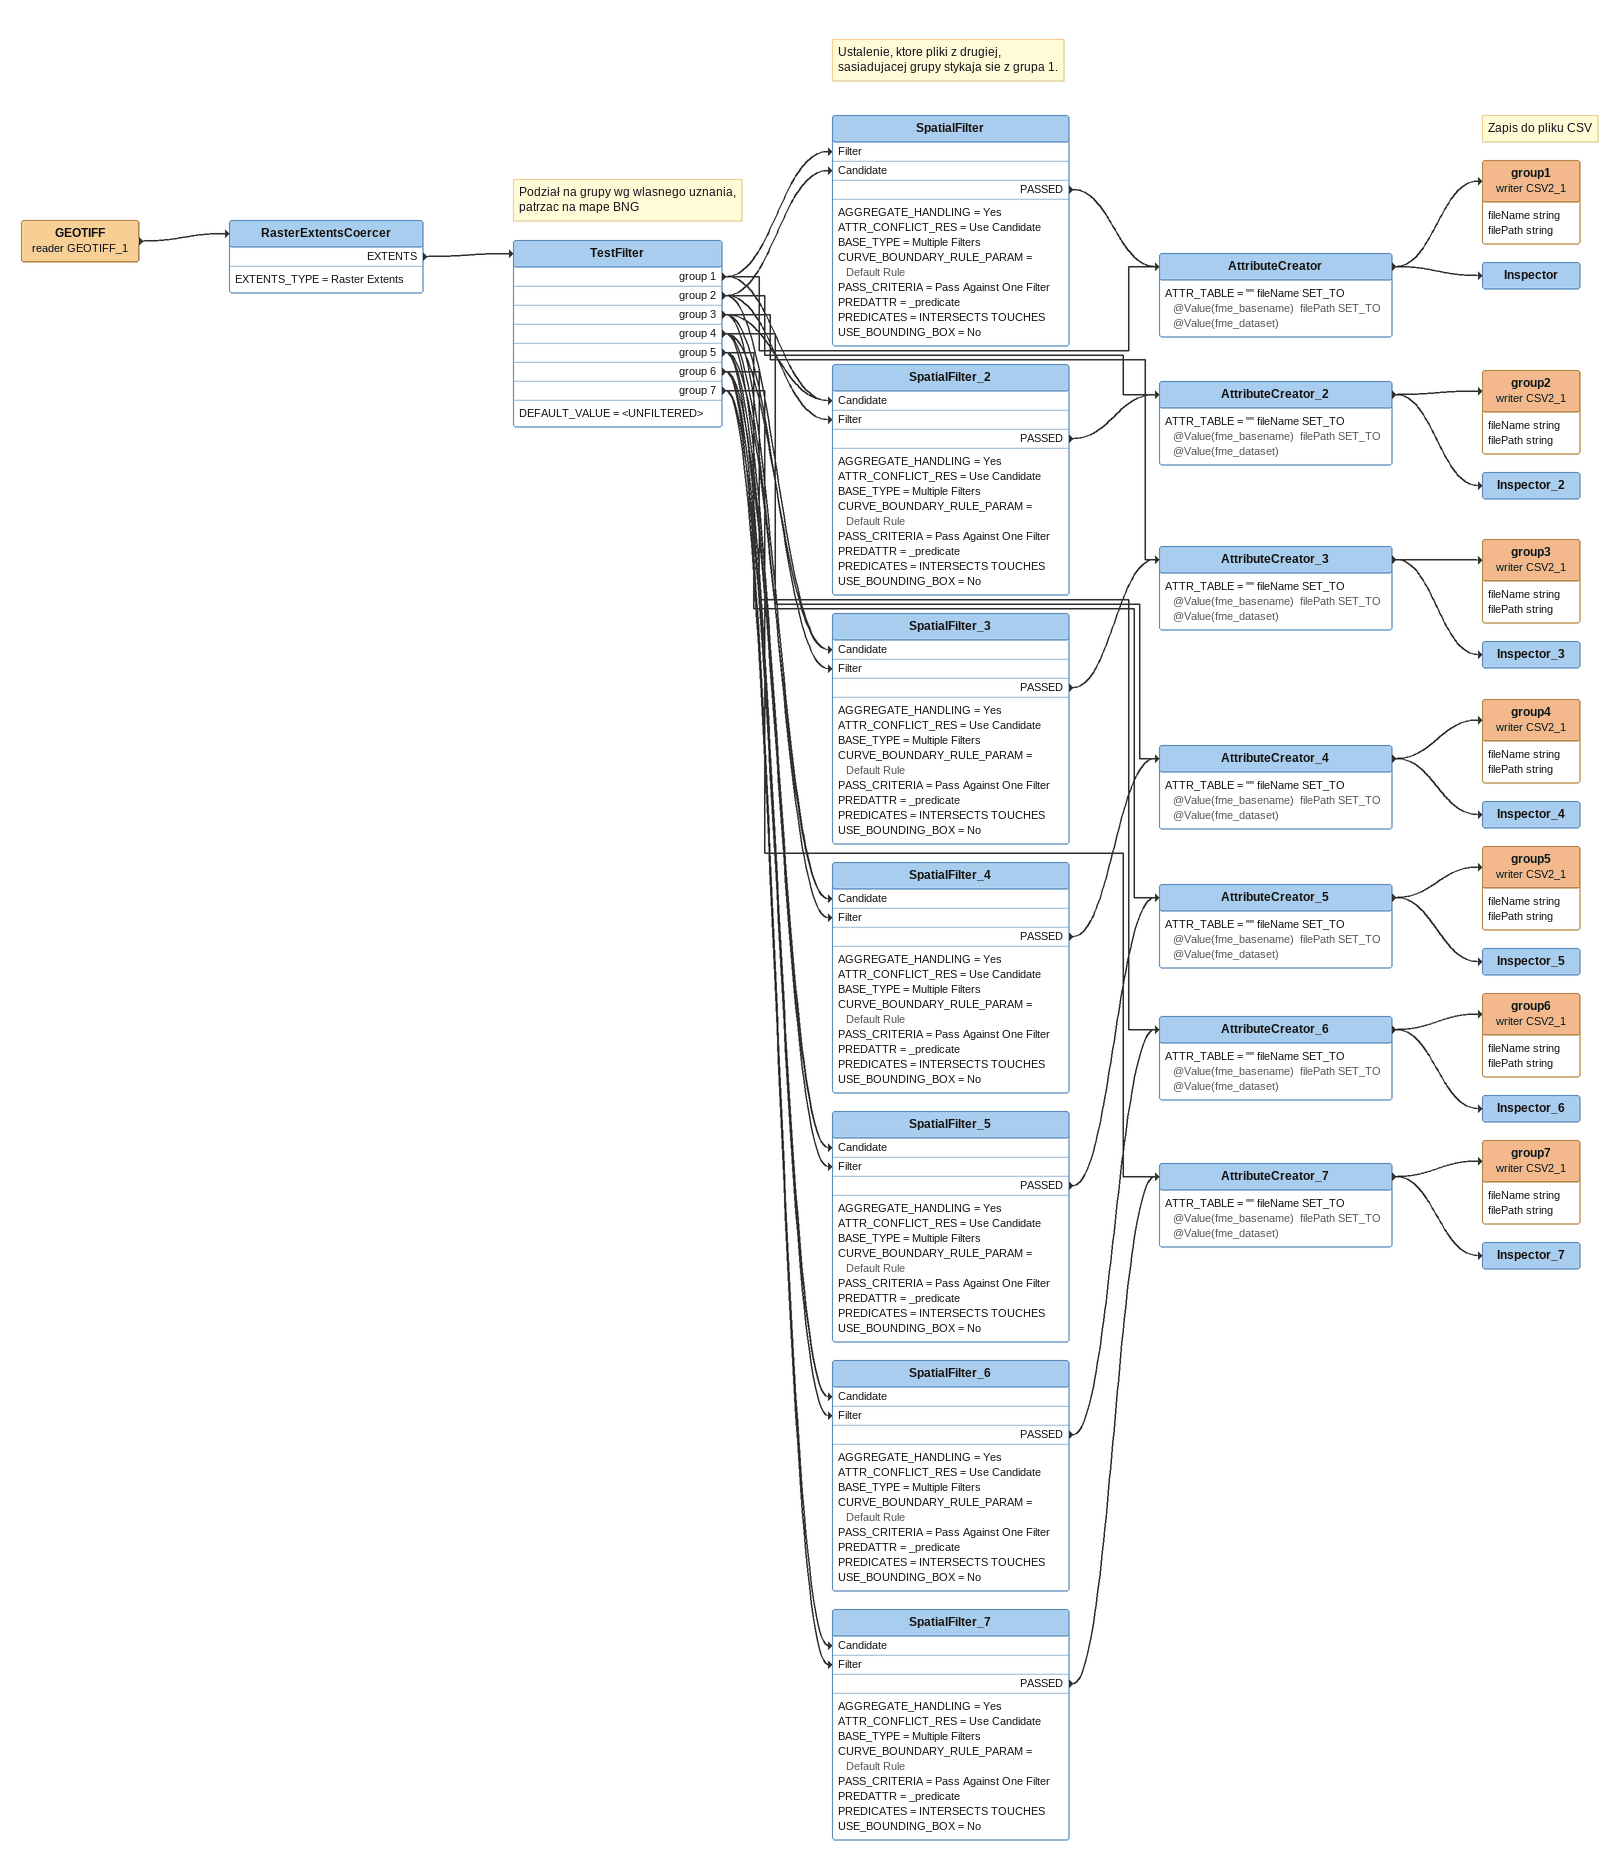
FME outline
GEOTIFF (reader GEOTIFF_1)
    -> RasterExtentsCoercer
RasterExtentsCoercer
    EXTENTS_TYPE = Raster Extents
    EXTENTS -> TestFilter
Note: Podział na grupy wg wlasnego uznania, patrzac na mape BNG
TestFilter
    DEFAULT_VALUE = <UNFILTERED>
    group 1 -> AttributeCreator
    group 1 -> SpatialFilter [Filter]
    group 1 -> SpatialFilter_2 [Candidate]
    group 2 -> SpatialFilter [Candidate]
    group 2 -> AttributeCreator_2
    group 2 -> SpatialFilter_2 [Filter]
    group 2 -> SpatialFilter_3 [Candidate]
    group 3 -> SpatialFilter_3 [Filter]
    group 3 -> AttributeCreator_3
    group 3 -> SpatialFilter_2 [Candidate]
    group 3 -> SpatialFilter_4 [Candidate]
    group 4 -> AttributeCreator_4
    group 4 -> SpatialFilter_4 [Filter]
    group 4 -> SpatialFilter_5 [Candidate]
    group 4 -> SpatialFilter_3 [Candidate]
    group 5 -> AttributeCreator_5
    group 5 -> SpatialFilter_4 [Candidate]
    group 5 -> SpatialFilter_5 [Filter]
    group 5 -> SpatialFilter_6 [Candidate]
    group 6 -> AttributeCreator_6
    group 6 -> SpatialFilter_5 [Candidate]
    group 6 -> SpatialFilter_6 [Filter]
    group 6 -> SpatialFilter_7 [Candidate]
    group 7 -> AttributeCreator_7
    group 7 -> SpatialFilter_6 [Candidate]
    group 7 -> SpatialFilter_7 [Filter]
Note: Ustalenie, ktore pliki z drugiej, sasiadujacej grupy stykaja sie z grupa 1.
SpatialFilter
    AGGREGATE_HANDLING = Yes
    ATTR_CONFLICT_RES = Use Candidate
    BASE_TYPE = Multiple Filters
    CURVE_BOUNDARY_RULE_PARAM = Default Rule
    PASS_CRITERIA = Pass Against One Filter
    PREDATTR = _predicate
    PREDICATES = INTERSECTS TOUCHES
    USE_BOUNDING_BOX = No
    PASSED -> AttributeCreator
AttributeCreator
    ATTR_TABLE = "" fileName SET_TO @Value(fme_basename)  filePath SET_TO @Value(fme_dataset)
    -> group1 (writer CSV2_1)
    -> Inspector
Note: Zapis do pliku CSV
group1 (writer CSV2_1)
    attributes: fileName string, filePath string
Inspector
SpatialFilter_2
    AGGREGATE_HANDLING = Yes
    ATTR_CONFLICT_RES = Use Candidate
    BASE_TYPE = Multiple Filters
    CURVE_BOUNDARY_RULE_PARAM = Default Rule
    PASS_CRITERIA = Pass Against One Filter
    PREDATTR = _predicate
    PREDICATES = INTERSECTS TOUCHES
    USE_BOUNDING_BOX = No
    PASSED -> AttributeCreator_2
AttributeCreator_2
    ATTR_TABLE = "" fileName SET_TO @Value(fme_basename)  filePath SET_TO @Value(fme_dataset)
    -> group2 (writer CSV2_1)
    -> Inspector_2
group2 (writer CSV2_1)
    attributes: fileName string, filePath string
Inspector_2
SpatialFilter_3
    AGGREGATE_HANDLING = Yes
    ATTR_CONFLICT_RES = Use Candidate
    BASE_TYPE = Multiple Filters
    CURVE_BOUNDARY_RULE_PARAM = Default Rule
    PASS_CRITERIA = Pass Against One Filter
    PREDATTR = _predicate
    PREDICATES = INTERSECTS TOUCHES
    USE_BOUNDING_BOX = No
    PASSED -> AttributeCreator_3
AttributeCreator_3
    ATTR_TABLE = "" fileName SET_TO @Value(fme_basename)  filePath SET_TO @Value(fme_dataset)
    -> group3 (writer CSV2_1)
    -> Inspector_3
group3 (writer CSV2_1)
    attributes: fileName string, filePath string
Inspector_3
SpatialFilter_4
    AGGREGATE_HANDLING = Yes
    ATTR_CONFLICT_RES = Use Candidate
    BASE_TYPE = Multiple Filters
    CURVE_BOUNDARY_RULE_PARAM = Default Rule
    PASS_CRITERIA = Pass Against One Filter
    PREDATTR = _predicate
    PREDICATES = INTERSECTS TOUCHES
    USE_BOUNDING_BOX = No
    PASSED -> AttributeCreator_4
AttributeCreator_4
    ATTR_TABLE = "" fileName SET_TO @Value(fme_basename)  filePath SET_TO @Value(fme_dataset)
    -> group4 (writer CSV2_1)
    -> Inspector_4
group4 (writer CSV2_1)
    attributes: fileName string, filePath string
Inspector_4
SpatialFilter_5
    AGGREGATE_HANDLING = Yes
    ATTR_CONFLICT_RES = Use Candidate
    BASE_TYPE = Multiple Filters
    CURVE_BOUNDARY_RULE_PARAM = Default Rule
    PASS_CRITERIA = Pass Against One Filter
    PREDATTR = _predicate
    PREDICATES = INTERSECTS TOUCHES
    USE_BOUNDING_BOX = No
    PASSED -> AttributeCreator_5
AttributeCreator_5
    ATTR_TABLE = "" fileName SET_TO @Value(fme_basename)  filePath SET_TO @Value(fme_dataset)
    -> Inspector_5
    -> group5 (writer CSV2_1)
group5 (writer CSV2_1)
    attributes: fileName string, filePath string
Inspector_5
SpatialFilter_6
    AGGREGATE_HANDLING = Yes
    ATTR_CONFLICT_RES = Use Candidate
    BASE_TYPE = Multiple Filters
    CURVE_BOUNDARY_RULE_PARAM = Default Rule
    PASS_CRITERIA = Pass Against One Filter
    PREDATTR = _predicate
    PREDICATES = INTERSECTS TOUCHES
    USE_BOUNDING_BOX = No
    PASSED -> AttributeCreator_6
AttributeCreator_6
    ATTR_TABLE = "" fileName SET_TO @Value(fme_basename)  filePath SET_TO @Value(fme_dataset)
    -> Inspector_6
    -> group6 (writer CSV2_1)
group6 (writer CSV2_1)
    attributes: fileName string, filePath string
Inspector_6
SpatialFilter_7
    AGGREGATE_HANDLING = Yes
    ATTR_CONFLICT_RES = Use Candidate
    BASE_TYPE = Multiple Filters
    CURVE_BOUNDARY_RULE_PARAM = Default Rule
    PASS_CRITERIA = Pass Against One Filter
    PREDATTR = _predicate
    PREDICATES = INTERSECTS TOUCHES
    USE_BOUNDING_BOX = No
    PASSED -> AttributeCreator_7
AttributeCreator_7
    ATTR_TABLE = "" fileName SET_TO @Value(fme_basename)  filePath SET_TO @Value(fme_dataset)
    -> group7 (writer CSV2_1)
    -> Inspector_7
group7 (writer CSV2_1)
    attributes: fileName string, filePath string
Inspector_7
